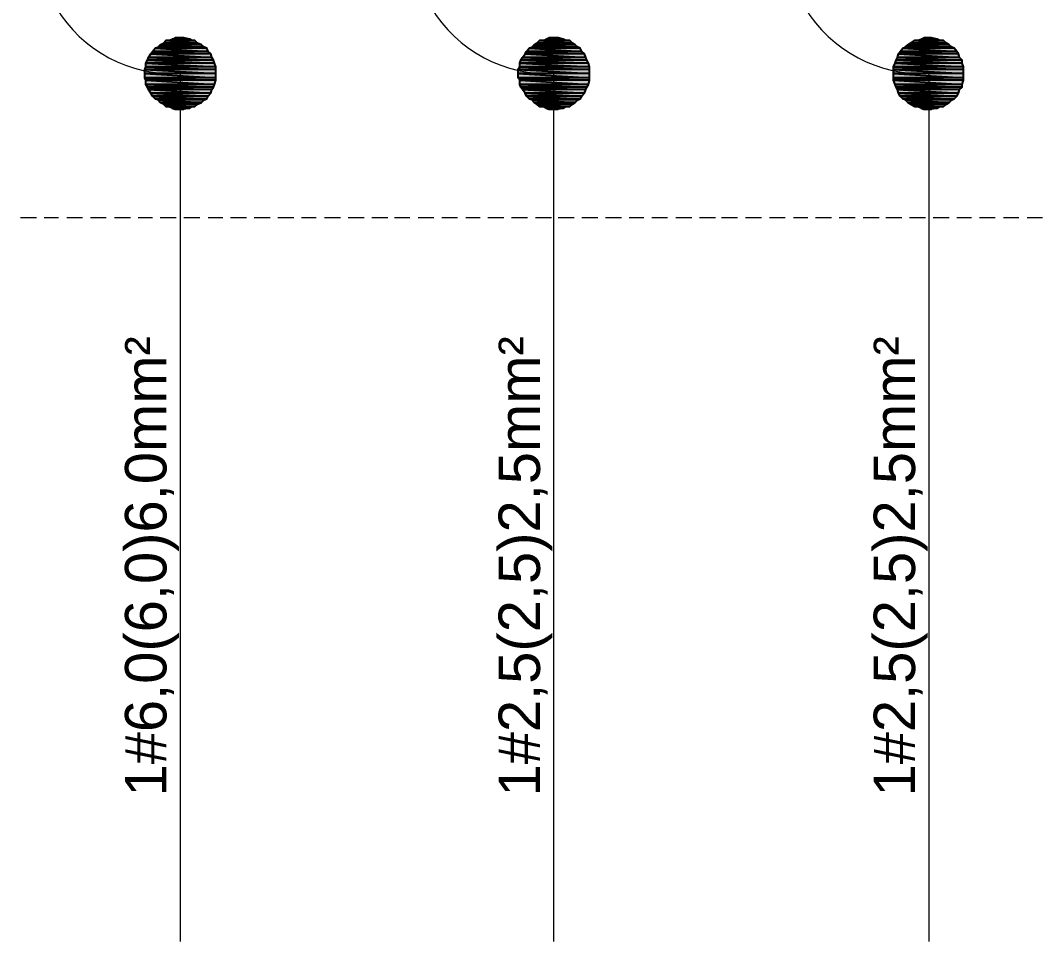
# Model space of a CAD drawing. Header units: millimetres. Extents: x 40 to 176, y -32 to 59.
# Drawn here: x 105.073 to 107.84, y 37.075 to 39.568 of the extents above; entities that cross this region are included whole.
import ezdxf

# ---------------------------------------------------------------- set-up
doc = ezdxf.new("R2010")
doc.units = ezdxf.units.MM
doc.layers.add('13 - Diagrama unifilar', color=7, linetype='Continuous', lineweight=30)
doc.styles.add('Arial0', font='arial.ttf', dxfattribs={"height": 3.14658})

msp = doc.modelspace()

# ---------------------------------------------------------------- hatches: boundary and pattern name
at = {"layer": '13 - Diagrama unifilar', "true_color": 0x000007}
h = msp.add_hatch(color=7, dxfattribs=at)
h.paths.add_polyline_path([(105.5455, 39.514), (105.4673, 39.514), (105.5525, 39.507)])
h.paths.add_polyline_path([(105.4673, 39.514), (105.5525, 39.507), (105.4603, 39.507)])
h = msp.add_hatch(color=7, dxfattribs=at)
h.paths.add_polyline_path([(105.5315, 39.5182), (105.484, 39.5182), (105.5385, 39.514)])
h.paths.add_polyline_path([(105.484, 39.5182), (105.5385, 39.514), (105.4742, 39.514)])
h = msp.add_hatch(color=7, dxfattribs=at)
h.paths.add_polyline_path([(105.5161, 39.521), (105.4924, 39.521), (105.5315, 39.5182)])
h.paths.add_polyline_path([(105.4924, 39.521), (105.5315, 39.5182), (105.484, 39.5182)])
h = msp.add_hatch(color=7, dxfattribs=at)
h.paths.add_polyline_path([(106.5609, 39.514), (106.4785, 39.514), (106.5679, 39.507)])
h.paths.add_polyline_path([(106.4785, 39.514), (106.5679, 39.507), (106.4715, 39.507)])
h = msp.add_hatch(color=7, dxfattribs=at)
h.paths.add_polyline_path([(106.5428, 39.5182), (106.4967, 39.5182), (106.5497, 39.514)])
h.paths.add_polyline_path([(106.4967, 39.5182), (106.5497, 39.514), (106.4897, 39.514)])
h = msp.add_hatch(color=7, dxfattribs=at)
h.paths.add_polyline_path([(106.5288, 39.521), (106.5036, 39.521), (106.5428, 39.5182)])
h.paths.add_polyline_path([(106.5036, 39.521), (106.5428, 39.5182), (106.4967, 39.5182)])
h = msp.add_hatch(color=7, dxfattribs=at)
h.paths.add_polyline_path([(107.5722, 39.514), (107.4939, 39.514), (107.5805, 39.507)])
h.paths.add_polyline_path([(107.4939, 39.514), (107.5805, 39.507), (107.4828, 39.507)])
h = msp.add_hatch(color=7, dxfattribs=at)
h.paths.add_polyline_path([(107.5554, 39.5182), (107.5121, 39.5182), (107.5624, 39.514)])
h.paths.add_polyline_path([(107.5121, 39.5182), (107.5624, 39.514), (107.5009, 39.514)])
h = msp.add_hatch(color=7, dxfattribs=at)
h.paths.add_polyline_path([(107.54, 39.521), (107.5191, 39.521), (107.5554, 39.5182)])
h.paths.add_polyline_path([(107.5191, 39.521), (107.5554, 39.5182), (107.5121, 39.5182)])
h = msp.add_hatch(color=7, dxfattribs=at)
h.paths.add_polyline_path([(105.5776, 39.4931), (105.4379, 39.4931), (105.5818, 39.4847)])
h.paths.add_polyline_path([(105.4379, 39.4931), (105.5818, 39.4847), (105.4309, 39.4847)])
h = msp.add_hatch(color=7, dxfattribs=at)
h.paths.add_polyline_path([(105.5706, 39.4958), (105.4449, 39.4958), (105.5776, 39.4931)])
h.paths.add_polyline_path([(105.4449, 39.4958), (105.5776, 39.4931), (105.4379, 39.4931)])
h = msp.add_hatch(color=7, dxfattribs=at)
h.paths.add_polyline_path([(105.5636, 39.5028), (105.4519, 39.5028), (105.5706, 39.4958)])
h.paths.add_polyline_path([(105.4519, 39.5028), (105.5706, 39.4958), (105.4449, 39.4958)])
h = msp.add_hatch(color=7, dxfattribs=at)
h.paths.add_polyline_path([(105.5525, 39.507), (105.4603, 39.507), (105.5636, 39.5028)])
h.paths.add_polyline_path([(105.4603, 39.507), (105.5636, 39.5028), (105.4519, 39.5028)])
h = msp.add_hatch(color=7, dxfattribs=at)
h.paths.add_polyline_path([(106.5888, 39.4931), (106.4506, 39.4931), (106.593, 39.4847)])
h.paths.add_polyline_path([(106.4506, 39.4931), (106.593, 39.4847), (106.4436, 39.4847)])
h = msp.add_hatch(color=7, dxfattribs=at)
h.paths.add_polyline_path([(106.5819, 39.4958), (106.4576, 39.4958), (106.5888, 39.4931)])
h.paths.add_polyline_path([(106.4576, 39.4958), (106.5888, 39.4931), (106.4506, 39.4931)])
h = msp.add_hatch(color=7, dxfattribs=at)
h.paths.add_polyline_path([(106.5749, 39.5028), (106.4645, 39.5028), (106.5819, 39.4958)])
h.paths.add_polyline_path([(106.4645, 39.5028), (106.5819, 39.4958), (106.4576, 39.4958)])
h = msp.add_hatch(color=7, dxfattribs=at)
h.paths.add_polyline_path([(106.5679, 39.507), (106.4715, 39.507), (106.5749, 39.5028)])
h.paths.add_polyline_path([(106.4715, 39.507), (106.5749, 39.5028), (106.4645, 39.5028)])
h = msp.add_hatch(color=7, dxfattribs=at)
h.paths.add_polyline_path([(107.6015, 39.4931), (107.4618, 39.4931), (107.6085, 39.4847)])
h.paths.add_polyline_path([(107.4618, 39.4931), (107.6085, 39.4847), (107.4548, 39.4847)])
h = msp.add_hatch(color=7, dxfattribs=at)
h.paths.add_polyline_path([(107.5945, 39.4958), (107.4688, 39.4958), (107.6015, 39.4931)])
h.paths.add_polyline_path([(107.4688, 39.4958), (107.6015, 39.4931), (107.4618, 39.4931)])
h = msp.add_hatch(color=7, dxfattribs=at)
h.paths.add_polyline_path([(107.5875, 39.5028), (107.4758, 39.5028), (107.5945, 39.4958)])
h.paths.add_polyline_path([(107.4758, 39.5028), (107.5945, 39.4958), (107.4688, 39.4958)])
h = msp.add_hatch(color=7, dxfattribs=at)
h.paths.add_polyline_path([(107.5805, 39.507), (107.4828, 39.507), (107.5875, 39.5028)])
h.paths.add_polyline_path([(107.4828, 39.507), (107.5875, 39.5028), (107.4758, 39.5028)])
h = msp.add_hatch(color=7, dxfattribs=at)
h.paths.add_polyline_path([(105.5958, 39.4609), (105.417, 39.4609), (105.5985, 39.4525)])
h.paths.add_polyline_path([(105.417, 39.4609), (105.5985, 39.4525), (105.4128, 39.4525)])
h = msp.add_hatch(color=7, dxfattribs=at)
h.paths.add_polyline_path([(105.5916, 39.4679), (105.4198, 39.4679), (105.5958, 39.4609)])
h.paths.add_polyline_path([(105.4198, 39.4679), (105.5958, 39.4609), (105.417, 39.4609)])
h = msp.add_hatch(color=7, dxfattribs=at)
h.paths.add_polyline_path([(105.5888, 39.4777), (105.4267, 39.4777), (105.5916, 39.4679)])
h.paths.add_polyline_path([(105.4267, 39.4777), (105.5916, 39.4679), (105.4198, 39.4679)])
h = msp.add_hatch(color=7, dxfattribs=at)
h.paths.add_polyline_path([(105.5818, 39.4847), (105.4309, 39.4847), (105.5888, 39.4777)])
h.paths.add_polyline_path([(105.4309, 39.4847), (105.5888, 39.4777), (105.4267, 39.4777)])
h = msp.add_hatch(color=7, dxfattribs=at)
h.paths.add_polyline_path([(106.607, 39.4609), (106.4282, 39.4609), (106.6112, 39.4525)])
h.paths.add_polyline_path([(106.4282, 39.4609), (106.6112, 39.4525), (106.4254, 39.4525)])
h = msp.add_hatch(color=7, dxfattribs=at)
h.paths.add_polyline_path([(106.6042, 39.4679), (106.4324, 39.4679), (106.607, 39.4609)])
h.paths.add_polyline_path([(106.4324, 39.4679), (106.607, 39.4609), (106.4282, 39.4609)])
h = msp.add_hatch(color=7, dxfattribs=at)
h.paths.add_polyline_path([(106.6, 39.4777), (106.4394, 39.4777), (106.6042, 39.4679)])
h.paths.add_polyline_path([(106.4394, 39.4777), (106.6042, 39.4679), (106.4324, 39.4679)])
h = msp.add_hatch(color=7, dxfattribs=at)
h.paths.add_polyline_path([(106.593, 39.4847), (106.4436, 39.4847), (106.6, 39.4777)])
h.paths.add_polyline_path([(106.4436, 39.4847), (106.6, 39.4777), (106.4394, 39.4777)])
h = msp.add_hatch(color=7, dxfattribs=at)
h.paths.add_polyline_path([(107.6225, 39.4609), (107.4437, 39.4609), (107.6225, 39.4525)])
h.paths.add_polyline_path([(107.4437, 39.4609), (107.6225, 39.4525), (107.4409, 39.4525)])
h = msp.add_hatch(color=7, dxfattribs=at)
h.paths.add_polyline_path([(107.6155, 39.4679), (107.4479, 39.4679), (107.6225, 39.4609)])
h.paths.add_polyline_path([(107.4479, 39.4679), (107.6225, 39.4609), (107.4437, 39.4609)])
h = msp.add_hatch(color=7, dxfattribs=at)
h.paths.add_polyline_path([(107.6127, 39.4777), (107.4506, 39.4777), (107.6155, 39.4679)])
h.paths.add_polyline_path([(107.4506, 39.4777), (107.6155, 39.4679), (107.4479, 39.4679)])
h = msp.add_hatch(color=7, dxfattribs=at)
h.paths.add_polyline_path([(107.6085, 39.4847), (107.4548, 39.4847), (107.6127, 39.4777)])
h.paths.add_polyline_path([(107.4548, 39.4847), (107.6127, 39.4777), (107.4506, 39.4777)])
h = msp.add_hatch(color=7, dxfattribs=at)
h.paths.add_polyline_path([(105.6027, 39.4428), (105.4128, 39.4428), (105.6027, 39.4358)])
h.paths.add_polyline_path([(105.4128, 39.4428), (105.6027, 39.4358), (105.41, 39.4358)])
h = msp.add_hatch(color=7, dxfattribs=at)
h.paths.add_polyline_path([(105.6027, 39.4358), (105.41, 39.4358), (105.6027, 39.4246)])
h.paths.add_polyline_path([(105.41, 39.4358), (105.6027, 39.4246), (105.41, 39.4246)])
h = msp.add_hatch(color=7, dxfattribs=at)
h.paths.add_polyline_path([(105.5985, 39.4525), (105.4128, 39.4525), (105.6027, 39.4428)])
h.paths.add_polyline_path([(105.4128, 39.4525), (105.6027, 39.4428), (105.4128, 39.4428)])
h = msp.add_hatch(color=7, dxfattribs=at)
h.paths.add_polyline_path([(106.614, 39.4428), (106.4254, 39.4428), (106.614, 39.4358)])
h.paths.add_polyline_path([(106.4254, 39.4428), (106.614, 39.4358), (106.4212, 39.4358)])
h = msp.add_hatch(color=7, dxfattribs=at)
h.paths.add_polyline_path([(106.614, 39.4358), (106.4212, 39.4358), (106.614, 39.4246)])
h.paths.add_polyline_path([(106.4212, 39.4358), (106.614, 39.4246), (106.4212, 39.4246)])
h = msp.add_hatch(color=7, dxfattribs=at)
h.paths.add_polyline_path([(106.6112, 39.4525), (106.4254, 39.4525), (106.614, 39.4428)])
h.paths.add_polyline_path([(106.4254, 39.4525), (106.614, 39.4428), (106.4254, 39.4428)])
h = msp.add_hatch(color=7, dxfattribs=at)
h.paths.add_polyline_path([(107.6225, 39.4525), (107.4409, 39.4525), (107.6266, 39.4428)])
h.paths.add_polyline_path([(107.4409, 39.4525), (107.6266, 39.4428), (107.4367, 39.4428)])
h = msp.add_hatch(color=7, dxfattribs=at)
h.paths.add_polyline_path([(107.6266, 39.4428), (107.4367, 39.4428), (107.6266, 39.4358)])
h.paths.add_polyline_path([(107.4367, 39.4428), (107.6266, 39.4358), (107.4367, 39.4358)])
h = msp.add_hatch(color=7, dxfattribs=at)
h.paths.add_polyline_path([(107.6266, 39.4358), (107.4367, 39.4358), (107.6266, 39.4246)])
h.paths.add_polyline_path([(107.4367, 39.4358), (107.6266, 39.4246), (107.4367, 39.4246)])
h = msp.add_hatch(color=7, dxfattribs=at)
h.paths.add_polyline_path([(105.6027, 39.4246), (105.41, 39.4246), (105.6027, 39.4134)])
h.paths.add_polyline_path([(105.41, 39.4246), (105.6027, 39.4134), (105.41, 39.4134)])
h = msp.add_hatch(color=7, dxfattribs=at)
h.paths.add_polyline_path([(105.6027, 39.4134), (105.41, 39.4134), (105.6027, 39.4065)])
h.paths.add_polyline_path([(105.41, 39.4134), (105.6027, 39.4065), (105.4128, 39.4065)])
h = msp.add_hatch(color=7, dxfattribs=at)
h.paths.add_polyline_path([(105.6027, 39.4065), (105.4128, 39.4065), (105.5985, 39.3953)])
h.paths.add_polyline_path([(105.4128, 39.4065), (105.5985, 39.3953), (105.4128, 39.3953)])
h = msp.add_hatch(color=7, dxfattribs=at)
h.paths.add_polyline_path([(106.614, 39.4246), (106.4212, 39.4246), (106.614, 39.4134)])
h.paths.add_polyline_path([(106.4212, 39.4246), (106.614, 39.4134), (106.4212, 39.4134)])
h = msp.add_hatch(color=7, dxfattribs=at)
h.paths.add_polyline_path([(106.614, 39.4134), (106.4212, 39.4134), (106.614, 39.4065)])
h.paths.add_polyline_path([(106.4212, 39.4134), (106.614, 39.4065), (106.4254, 39.4065)])
h = msp.add_hatch(color=7, dxfattribs=at)
h.paths.add_polyline_path([(106.614, 39.4065), (106.4254, 39.4065), (106.6112, 39.3953)])
h.paths.add_polyline_path([(106.4254, 39.4065), (106.6112, 39.3953), (106.4254, 39.3953)])
h = msp.add_hatch(color=7, dxfattribs=at)
h.paths.add_polyline_path([(107.6266, 39.4246), (107.4367, 39.4246), (107.6266, 39.4134)])
h.paths.add_polyline_path([(107.4367, 39.4246), (107.6266, 39.4134), (107.4367, 39.4134)])
h = msp.add_hatch(color=7, dxfattribs=at)
h.paths.add_polyline_path([(107.6266, 39.4134), (107.4367, 39.4134), (107.6266, 39.4065)])
h.paths.add_polyline_path([(107.4367, 39.4134), (107.6266, 39.4065), (107.4367, 39.4065)])
h = msp.add_hatch(color=7, dxfattribs=at)
h.paths.add_polyline_path([(107.6266, 39.4065), (107.4367, 39.4065), (107.6225, 39.3953)])
h.paths.add_polyline_path([(107.4367, 39.4065), (107.6225, 39.3953), (107.4409, 39.3953)])
h = msp.add_hatch(color=7, dxfattribs=at)
h.paths.add_polyline_path([(105.5985, 39.3953), (105.4128, 39.3953), (105.5958, 39.3883)])
h.paths.add_polyline_path([(105.4128, 39.3953), (105.5958, 39.3883), (105.417, 39.3883)])
h = msp.add_hatch(color=7, dxfattribs=at)
h.paths.add_polyline_path([(105.5958, 39.3883), (105.417, 39.3883), (105.5916, 39.3813)])
h.paths.add_polyline_path([(105.417, 39.3883), (105.5916, 39.3813), (105.4198, 39.3813)])
h = msp.add_hatch(color=7, dxfattribs=at)
h.paths.add_polyline_path([(105.5916, 39.3813), (105.4198, 39.3813), (105.5888, 39.3715)])
h.paths.add_polyline_path([(105.4198, 39.3813), (105.5888, 39.3715), (105.4267, 39.3715)])
h = msp.add_hatch(color=7, dxfattribs=at)
h.paths.add_polyline_path([(106.6112, 39.3953), (106.4254, 39.3953), (106.607, 39.3883)])
h.paths.add_polyline_path([(106.4254, 39.3953), (106.607, 39.3883), (106.4282, 39.3883)])
h = msp.add_hatch(color=7, dxfattribs=at)
h.paths.add_polyline_path([(106.607, 39.3883), (106.4282, 39.3883), (106.6042, 39.3813)])
h.paths.add_polyline_path([(106.4282, 39.3883), (106.6042, 39.3813), (106.4324, 39.3813)])
h = msp.add_hatch(color=7, dxfattribs=at)
h.paths.add_polyline_path([(106.6042, 39.3813), (106.4324, 39.3813), (106.6, 39.3715)])
h.paths.add_polyline_path([(106.4324, 39.3813), (106.6, 39.3715), (106.4394, 39.3715)])
h = msp.add_hatch(color=7, dxfattribs=at)
h.paths.add_polyline_path([(107.6225, 39.3953), (107.4409, 39.3953), (107.6225, 39.3883)])
h.paths.add_polyline_path([(107.4409, 39.3953), (107.6225, 39.3883), (107.4437, 39.3883)])
h = msp.add_hatch(color=7, dxfattribs=at)
h.paths.add_polyline_path([(107.6225, 39.3883), (107.4437, 39.3883), (107.6155, 39.3813)])
h.paths.add_polyline_path([(107.4437, 39.3883), (107.6155, 39.3813), (107.4479, 39.3813)])
h = msp.add_hatch(color=7, dxfattribs=at)
h.paths.add_polyline_path([(107.6155, 39.3813), (107.4479, 39.3813), (107.6127, 39.3715)])
h.paths.add_polyline_path([(107.4479, 39.3813), (107.6127, 39.3715), (107.4506, 39.3715)])
h = msp.add_hatch(color=7, dxfattribs=at)
h.paths.add_polyline_path([(105.5888, 39.3715), (105.4267, 39.3715), (105.5818, 39.3632)])
h.paths.add_polyline_path([(105.4267, 39.3715), (105.5818, 39.3632), (105.4309, 39.3632)])
h = msp.add_hatch(color=7, dxfattribs=at)
h.paths.add_polyline_path([(105.5818, 39.3632), (105.4309, 39.3632), (105.5776, 39.3562)])
h.paths.add_polyline_path([(105.4309, 39.3632), (105.5776, 39.3562), (105.4379, 39.3562)])
h = msp.add_hatch(color=7, dxfattribs=at)
h.paths.add_polyline_path([(105.5776, 39.3562), (105.4379, 39.3562), (105.5706, 39.3534)])
h.paths.add_polyline_path([(105.4379, 39.3562), (105.5706, 39.3534), (105.4449, 39.3534)])
h = msp.add_hatch(color=7, dxfattribs=at)
h.paths.add_polyline_path([(105.5706, 39.3534), (105.4449, 39.3534), (105.5636, 39.3464)])
h.paths.add_polyline_path([(105.4449, 39.3534), (105.5636, 39.3464), (105.4519, 39.3464)])
h = msp.add_hatch(color=7, dxfattribs=at)
h.paths.add_polyline_path([(106.6, 39.3715), (106.4394, 39.3715), (106.593, 39.3632)])
h.paths.add_polyline_path([(106.4394, 39.3715), (106.593, 39.3632), (106.4436, 39.3632)])
h = msp.add_hatch(color=7, dxfattribs=at)
h.paths.add_polyline_path([(106.593, 39.3632), (106.4436, 39.3632), (106.5888, 39.3562)])
h.paths.add_polyline_path([(106.4436, 39.3632), (106.5888, 39.3562), (106.4506, 39.3562)])
h = msp.add_hatch(color=7, dxfattribs=at)
h.paths.add_polyline_path([(106.5888, 39.3562), (106.4506, 39.3562), (106.5819, 39.3534)])
h.paths.add_polyline_path([(106.4506, 39.3562), (106.5819, 39.3534), (106.4576, 39.3534)])
h = msp.add_hatch(color=7, dxfattribs=at)
h.paths.add_polyline_path([(106.5819, 39.3534), (106.4576, 39.3534), (106.5749, 39.3464)])
h.paths.add_polyline_path([(106.4576, 39.3534), (106.5749, 39.3464), (106.4645, 39.3464)])
h = msp.add_hatch(color=7, dxfattribs=at)
h.paths.add_polyline_path([(107.6127, 39.3715), (107.4506, 39.3715), (107.6085, 39.3632)])
h.paths.add_polyline_path([(107.4506, 39.3715), (107.6085, 39.3632), (107.4548, 39.3632)])
h = msp.add_hatch(color=7, dxfattribs=at)
h.paths.add_polyline_path([(107.6085, 39.3632), (107.4548, 39.3632), (107.6015, 39.3562)])
h.paths.add_polyline_path([(107.4548, 39.3632), (107.6015, 39.3562), (107.4618, 39.3562)])
h = msp.add_hatch(color=7, dxfattribs=at)
h.paths.add_polyline_path([(107.6015, 39.3562), (107.4618, 39.3562), (107.5945, 39.3534)])
h.paths.add_polyline_path([(107.4618, 39.3562), (107.5945, 39.3534), (107.4688, 39.3534)])
h = msp.add_hatch(color=7, dxfattribs=at)
h.paths.add_polyline_path([(107.5945, 39.3534), (107.4688, 39.3534), (107.5875, 39.3464)])
h.paths.add_polyline_path([(107.4688, 39.3534), (107.5875, 39.3464), (107.4758, 39.3464)])
h = msp.add_hatch(color=7, dxfattribs=at)
h.paths.add_polyline_path([(105.5636, 39.3464), (105.4519, 39.3464), (105.5525, 39.3422)])
h.paths.add_polyline_path([(105.4519, 39.3464), (105.5525, 39.3422), (105.4603, 39.3422)])
h = msp.add_hatch(color=7, dxfattribs=at)
h.paths.add_polyline_path([(105.5525, 39.3422), (105.4603, 39.3422), (105.5455, 39.3352)])
h.paths.add_polyline_path([(105.4603, 39.3422), (105.5455, 39.3352), (105.4673, 39.3352)])
h = msp.add_hatch(color=7, dxfattribs=at)
h.paths.add_polyline_path([(105.5385, 39.3352), (105.4742, 39.3352), (105.5315, 39.331)])
h.paths.add_polyline_path([(105.4742, 39.3352), (105.5315, 39.331), (105.484, 39.331)])
h = msp.add_hatch(color=7, dxfattribs=at)
h.paths.add_polyline_path([(105.484, 39.331), (105.4924, 39.3282), (105.5161, 39.3282)])
h.paths.add_polyline_path([(105.4924, 39.3282), (105.5161, 39.3282), (105.5092, 39.3282)])
for points in [[(105.484, 39.331), (105.5315, 39.331), (105.5161, 39.3282)], [(106.4967, 39.331), (106.5428, 39.331), (106.5288, 39.3282)], [(107.5121, 39.331), (107.5554, 39.331), (107.54, 39.3282)]]:
    msp.add_hatch(color=7, dxfattribs=at).paths.add_polyline_path(points)
h = msp.add_hatch(color=7, dxfattribs=at)
h.paths.add_polyline_path([(106.5749, 39.3464), (106.4645, 39.3464), (106.5679, 39.3422)])
h.paths.add_polyline_path([(106.4645, 39.3464), (106.5679, 39.3422), (106.4715, 39.3422)])
h = msp.add_hatch(color=7, dxfattribs=at)
h.paths.add_polyline_path([(106.5679, 39.3422), (106.4715, 39.3422), (106.5609, 39.3352)])
h.paths.add_polyline_path([(106.4715, 39.3422), (106.5609, 39.3352), (106.4785, 39.3352)])
h = msp.add_hatch(color=7, dxfattribs=at)
h.paths.add_polyline_path([(106.5497, 39.3352), (106.4897, 39.3352), (106.5428, 39.331)])
h.paths.add_polyline_path([(106.4897, 39.3352), (106.5428, 39.331), (106.4967, 39.331)])
h = msp.add_hatch(color=7, dxfattribs=at)
h.paths.add_polyline_path([(106.4967, 39.331), (106.5036, 39.3282), (106.5288, 39.3282)])
h.paths.add_polyline_path([(106.5036, 39.3282), (106.5288, 39.3282), (106.5246, 39.3282)])
h = msp.add_hatch(color=7, dxfattribs=at)
h.paths.add_polyline_path([(107.5875, 39.3464), (107.4758, 39.3464), (107.5805, 39.3422)])
h.paths.add_polyline_path([(107.4758, 39.3464), (107.5805, 39.3422), (107.4828, 39.3422)])
h = msp.add_hatch(color=7, dxfattribs=at)
h.paths.add_polyline_path([(107.5805, 39.3422), (107.4828, 39.3422), (107.5722, 39.3352)])
h.paths.add_polyline_path([(107.4828, 39.3422), (107.5722, 39.3352), (107.4939, 39.3352)])
h = msp.add_hatch(color=7, dxfattribs=at)
h.paths.add_polyline_path([(107.5624, 39.3352), (107.5009, 39.3352), (107.5554, 39.331)])
h.paths.add_polyline_path([(107.5009, 39.3352), (107.5554, 39.331), (107.5121, 39.331)])
h = msp.add_hatch(color=7, dxfattribs=at)
h.paths.add_polyline_path([(107.5121, 39.331), (107.5191, 39.3282), (107.54, 39.3282)])
h.paths.add_polyline_path([(107.5191, 39.3282), (107.54, 39.3282), (107.5372, 39.3282)])

# ---------------------------------------------------------------- linework, layer by layer
at = {"layer": '13 - Diagrama unifilar', "color": 7, "linetype": 'Continuous', "lineweight": -2, "true_color": 0x000007}
for points in [[(105.4673, 39.514), (105.5525, 39.507), (105.4603, 39.507)], [(105.4742, 39.514), (105.5455, 39.514), (105.4673, 39.514)], [(105.5455, 39.514), (105.4673, 39.514), (105.5525, 39.507)], [(105.484, 39.5182), (105.5385, 39.514), (105.4742, 39.514)], [(105.5385, 39.514), (105.4742, 39.514), (105.5455, 39.514)], [(105.4924, 39.521), (105.5315, 39.5182), (105.484, 39.5182)], [(105.5315, 39.5182), (105.484, 39.5182), (105.5385, 39.514)], [(105.5092, 39.521), (105.5161, 39.521), (105.4924, 39.521)], [(105.5161, 39.521), (105.4924, 39.521), (105.5315, 39.5182)], [(106.4785, 39.514), (106.5679, 39.507), (106.4715, 39.507)], [(106.4897, 39.514), (106.5609, 39.514), (106.4785, 39.514)], [(106.5609, 39.514), (106.4785, 39.514), (106.5679, 39.507)], [(106.4967, 39.5182), (106.5497, 39.514), (106.4897, 39.514)], [(106.5497, 39.514), (106.4897, 39.514), (106.5609, 39.514)], [(106.5036, 39.521), (106.5428, 39.5182), (106.4967, 39.5182)], [(106.5428, 39.5182), (106.4967, 39.5182), (106.5497, 39.514)], [(106.5246, 39.521), (106.5288, 39.521), (106.5036, 39.521)], [(106.5288, 39.521), (106.5036, 39.521), (106.5428, 39.5182)], [(107.4939, 39.514), (107.5805, 39.507), (107.4828, 39.507)], [(107.5009, 39.514), (107.5722, 39.514), (107.4939, 39.514)], [(107.5722, 39.514), (107.4939, 39.514), (107.5805, 39.507)], [(107.5121, 39.5182), (107.5624, 39.514), (107.5009, 39.514)], [(107.5624, 39.514), (107.5009, 39.514), (107.5722, 39.514)], [(107.5191, 39.521), (107.5554, 39.5182), (107.5121, 39.5182)], [(107.5554, 39.5182), (107.5121, 39.5182), (107.5624, 39.514)], [(107.5372, 39.521), (107.54, 39.521), (107.5191, 39.521)], [(107.54, 39.521), (107.5191, 39.521), (107.5554, 39.5182)], [(105.4379, 39.4931), (105.5818, 39.4847), (105.4309, 39.4847)], [(105.4449, 39.4958), (105.5776, 39.4931), (105.4379, 39.4931)], [(105.5776, 39.4931), (105.4379, 39.4931), (105.5818, 39.4847)], [(105.4519, 39.5028), (105.5706, 39.4958), (105.4449, 39.4958)], [(105.5706, 39.4958), (105.4449, 39.4958), (105.5776, 39.4931)], [(105.4603, 39.507), (105.5636, 39.5028), (105.4519, 39.5028)], [(105.5636, 39.5028), (105.4519, 39.5028), (105.5706, 39.4958)], [(105.5525, 39.507), (105.4603, 39.507), (105.5636, 39.5028)], [(106.4506, 39.4931), (106.593, 39.4847), (106.4436, 39.4847)], [(106.4576, 39.4958), (106.5888, 39.4931), (106.4506, 39.4931)], [(106.5888, 39.4931), (106.4506, 39.4931), (106.593, 39.4847)], [(106.4645, 39.5028), (106.5819, 39.4958), (106.4576, 39.4958)], [(106.5819, 39.4958), (106.4576, 39.4958), (106.5888, 39.4931)], [(106.4715, 39.507), (106.5749, 39.5028), (106.4645, 39.5028)], [(106.5749, 39.5028), (106.4645, 39.5028), (106.5819, 39.4958)], [(106.5679, 39.507), (106.4715, 39.507), (106.5749, 39.5028)], [(107.4618, 39.4931), (107.6085, 39.4847), (107.4548, 39.4847)], [(107.4688, 39.4958), (107.6015, 39.4931), (107.4618, 39.4931)], [(107.6015, 39.4931), (107.4618, 39.4931), (107.6085, 39.4847)], [(107.4758, 39.5028), (107.5945, 39.4958), (107.4688, 39.4958)], [(107.5945, 39.4958), (107.4688, 39.4958), (107.6015, 39.4931)], [(107.4828, 39.507), (107.5875, 39.5028), (107.4758, 39.5028)], [(107.5875, 39.5028), (107.4758, 39.5028), (107.5945, 39.4958)], [(107.5805, 39.507), (107.4828, 39.507), (107.5875, 39.5028)], [(105.417, 39.4609), (105.5985, 39.4525), (105.4128, 39.4525)], [(105.4198, 39.4679), (105.5958, 39.4609), (105.417, 39.4609)], [(105.5958, 39.4609), (105.417, 39.4609), (105.5985, 39.4525)], [(105.4267, 39.4777), (105.5916, 39.4679), (105.4198, 39.4679)], [(105.5916, 39.4679), (105.4198, 39.4679), (105.5958, 39.4609)], [(105.4309, 39.4847), (105.5888, 39.4777), (105.4267, 39.4777)], [(105.5888, 39.4777), (105.4267, 39.4777), (105.5916, 39.4679)], [(105.5818, 39.4847), (105.4309, 39.4847), (105.5888, 39.4777)], [(106.4282, 39.4609), (106.6112, 39.4525), (106.4254, 39.4525)], [(106.4324, 39.4679), (106.607, 39.4609), (106.4282, 39.4609)], [(106.607, 39.4609), (106.4282, 39.4609), (106.6112, 39.4525)], [(106.4394, 39.4777), (106.6042, 39.4679), (106.4324, 39.4679)], [(106.6042, 39.4679), (106.4324, 39.4679), (106.607, 39.4609)], [(106.4436, 39.4847), (106.6, 39.4777), (106.4394, 39.4777)], [(106.6, 39.4777), (106.4394, 39.4777), (106.6042, 39.4679)], [(106.593, 39.4847), (106.4436, 39.4847), (106.6, 39.4777)], [(107.4437, 39.4609), (107.6225, 39.4525), (107.4409, 39.4525)], [(107.4479, 39.4679), (107.6225, 39.4609), (107.4437, 39.4609)], [(107.6225, 39.4609), (107.4437, 39.4609), (107.6225, 39.4525)], [(107.4506, 39.4777), (107.6155, 39.4679), (107.4479, 39.4679)], [(107.6155, 39.4679), (107.4479, 39.4679), (107.6225, 39.4609)], [(107.4548, 39.4847), (107.6127, 39.4777), (107.4506, 39.4777)], [(107.6127, 39.4777), (107.4506, 39.4777), (107.6155, 39.4679)], [(107.6085, 39.4847), (107.4548, 39.4847), (107.6127, 39.4777)], [(105.4128, 39.4428), (105.6027, 39.4358), (105.41, 39.4358)], [(105.6027, 39.4358), (105.41, 39.4358), (105.6027, 39.4246)], [(105.41, 39.4358), (105.6027, 39.4246), (105.41, 39.4246)], [(105.5985, 39.4525), (105.4128, 39.4525), (105.6027, 39.4428)], [(105.4128, 39.4525), (105.6027, 39.4428), (105.4128, 39.4428)], [(105.6027, 39.4428), (105.4128, 39.4428), (105.6027, 39.4358)], [(106.4254, 39.4428), (106.614, 39.4358), (106.4212, 39.4358)], [(106.614, 39.4358), (106.4212, 39.4358), (106.614, 39.4246)], [(106.4212, 39.4358), (106.614, 39.4246), (106.4212, 39.4246)], [(106.6112, 39.4525), (106.4254, 39.4525), (106.614, 39.4428)], [(106.4254, 39.4525), (106.614, 39.4428), (106.4254, 39.4428)], [(106.614, 39.4428), (106.4254, 39.4428), (106.614, 39.4358)], [(107.4409, 39.4525), (107.6266, 39.4428), (107.4367, 39.4428)], [(107.6266, 39.4428), (107.4367, 39.4428), (107.6266, 39.4358)], [(107.4367, 39.4428), (107.6266, 39.4358), (107.4367, 39.4358)], [(107.6266, 39.4358), (107.4367, 39.4358), (107.6266, 39.4246)], [(107.4367, 39.4358), (107.6266, 39.4246), (107.4367, 39.4246)], [(107.6225, 39.4525), (107.4409, 39.4525), (107.6266, 39.4428)], [(105.6027, 39.4246), (105.41, 39.4246), (105.6027, 39.4134)], [(105.41, 39.4246), (105.6027, 39.4134), (105.41, 39.4134)], [(105.6027, 39.4134), (105.41, 39.4134), (105.6027, 39.4065)], [(105.41, 39.4134), (105.6027, 39.4065), (105.4128, 39.4065)], [(105.6027, 39.4065), (105.4128, 39.4065), (105.5985, 39.3953)], [(105.4128, 39.4065), (105.5985, 39.3953), (105.4128, 39.3953)], [(106.614, 39.4246), (106.4212, 39.4246), (106.614, 39.4134)], [(106.4212, 39.4246), (106.614, 39.4134), (106.4212, 39.4134)], [(106.614, 39.4134), (106.4212, 39.4134), (106.614, 39.4065)], [(106.4212, 39.4134), (106.614, 39.4065), (106.4254, 39.4065)], [(106.614, 39.4065), (106.4254, 39.4065), (106.6112, 39.3953)], [(106.4254, 39.4065), (106.6112, 39.3953), (106.4254, 39.3953)], [(107.6266, 39.4246), (107.4367, 39.4246), (107.6266, 39.4134)], [(107.4367, 39.4246), (107.6266, 39.4134), (107.4367, 39.4134)], [(107.6266, 39.4134), (107.4367, 39.4134), (107.6266, 39.4065)], [(107.4367, 39.4134), (107.6266, 39.4065), (107.4367, 39.4065)], [(107.6266, 39.4065), (107.4367, 39.4065), (107.6225, 39.3953)], [(107.4367, 39.4065), (107.6225, 39.3953), (107.4409, 39.3953)], [(105.5985, 39.3953), (105.4128, 39.3953), (105.5958, 39.3883)], [(105.4128, 39.3953), (105.5958, 39.3883), (105.417, 39.3883)], [(105.5958, 39.3883), (105.417, 39.3883), (105.5916, 39.3813)], [(105.417, 39.3883), (105.5916, 39.3813), (105.4198, 39.3813)], [(105.5916, 39.3813), (105.4198, 39.3813), (105.5888, 39.3715)], [(105.4198, 39.3813), (105.5888, 39.3715), (105.4267, 39.3715)], [(106.6112, 39.3953), (106.4254, 39.3953), (106.607, 39.3883)], [(106.4254, 39.3953), (106.607, 39.3883), (106.4282, 39.3883)], [(106.607, 39.3883), (106.4282, 39.3883), (106.6042, 39.3813)], [(106.4282, 39.3883), (106.6042, 39.3813), (106.4324, 39.3813)], [(106.6042, 39.3813), (106.4324, 39.3813), (106.6, 39.3715)], [(106.4324, 39.3813), (106.6, 39.3715), (106.4394, 39.3715)], [(107.6225, 39.3953), (107.4409, 39.3953), (107.6225, 39.3883)], [(107.4409, 39.3953), (107.6225, 39.3883), (107.4437, 39.3883)], [(107.6225, 39.3883), (107.4437, 39.3883), (107.6155, 39.3813)], [(107.4437, 39.3883), (107.6155, 39.3813), (107.4479, 39.3813)], [(107.6155, 39.3813), (107.4479, 39.3813), (107.6127, 39.3715)], [(107.4479, 39.3813), (107.6127, 39.3715), (107.4506, 39.3715)], [(105.5888, 39.3715), (105.4267, 39.3715), (105.5818, 39.3632)], [(105.4267, 39.3715), (105.5818, 39.3632), (105.4309, 39.3632)], [(105.5818, 39.3632), (105.4309, 39.3632), (105.5776, 39.3562)], [(105.4309, 39.3632), (105.5776, 39.3562), (105.4379, 39.3562)], [(105.5776, 39.3562), (105.4379, 39.3562), (105.5706, 39.3534)], [(105.4379, 39.3562), (105.5706, 39.3534), (105.4449, 39.3534)], [(105.5706, 39.3534), (105.4449, 39.3534), (105.5636, 39.3464)], [(105.4449, 39.3534), (105.5636, 39.3464), (105.4519, 39.3464)], [(106.6, 39.3715), (106.4394, 39.3715), (106.593, 39.3632)], [(106.4394, 39.3715), (106.593, 39.3632), (106.4436, 39.3632)], [(106.593, 39.3632), (106.4436, 39.3632), (106.5888, 39.3562)], [(106.4436, 39.3632), (106.5888, 39.3562), (106.4506, 39.3562)], [(106.5888, 39.3562), (106.4506, 39.3562), (106.5819, 39.3534)], [(106.4506, 39.3562), (106.5819, 39.3534), (106.4576, 39.3534)], [(106.5819, 39.3534), (106.4576, 39.3534), (106.5749, 39.3464)], [(106.4576, 39.3534), (106.5749, 39.3464), (106.4645, 39.3464)], [(107.6127, 39.3715), (107.4506, 39.3715), (107.6085, 39.3632)], [(107.4506, 39.3715), (107.6085, 39.3632), (107.4548, 39.3632)], [(107.6085, 39.3632), (107.4548, 39.3632), (107.6015, 39.3562)], [(107.4548, 39.3632), (107.6015, 39.3562), (107.4618, 39.3562)], [(107.6015, 39.3562), (107.4618, 39.3562), (107.5945, 39.3534)], [(107.4618, 39.3562), (107.5945, 39.3534), (107.4688, 39.3534)], [(107.5945, 39.3534), (107.4688, 39.3534), (107.5875, 39.3464)], [(107.4688, 39.3534), (107.5875, 39.3464), (107.4758, 39.3464)], [(105.5636, 39.3464), (105.4519, 39.3464), (105.5525, 39.3422)], [(105.4519, 39.3464), (105.5525, 39.3422), (105.4603, 39.3422)], [(105.5525, 39.3422), (105.4603, 39.3422), (105.5455, 39.3352)], [(105.4603, 39.3422), (105.5455, 39.3352), (105.4673, 39.3352)], [(105.5455, 39.3352), (105.4673, 39.3352), (105.5385, 39.3352)], [(105.4673, 39.3352), (105.5385, 39.3352), (105.4742, 39.3352)], [(105.5385, 39.3352), (105.4742, 39.3352), (105.5315, 39.331)], [(105.4742, 39.3352), (105.5315, 39.331), (105.484, 39.331)], [(105.484, 39.331), (105.4924, 39.3282), (105.5161, 39.3282)], [(105.484, 39.331), (105.5315, 39.331), (105.5161, 39.3282)], [(105.4924, 39.3282), (105.5161, 39.3282), (105.5092, 39.3282)], [(106.5749, 39.3464), (106.4645, 39.3464), (106.5679, 39.3422)], [(106.4645, 39.3464), (106.5679, 39.3422), (106.4715, 39.3422)], [(106.5679, 39.3422), (106.4715, 39.3422), (106.5609, 39.3352)], [(106.4715, 39.3422), (106.5609, 39.3352), (106.4785, 39.3352)], [(106.5609, 39.3352), (106.4785, 39.3352), (106.5497, 39.3352)], [(106.4785, 39.3352), (106.5497, 39.3352), (106.4897, 39.3352)], [(106.5497, 39.3352), (106.4897, 39.3352), (106.5428, 39.331)], [(106.4897, 39.3352), (106.5428, 39.331), (106.4967, 39.331)], [(106.4967, 39.331), (106.5036, 39.3282), (106.5288, 39.3282)], [(106.4967, 39.331), (106.5428, 39.331), (106.5288, 39.3282)], [(106.5036, 39.3282), (106.5288, 39.3282), (106.5246, 39.3282)], [(107.5875, 39.3464), (107.4758, 39.3464), (107.5805, 39.3422)], [(107.4758, 39.3464), (107.5805, 39.3422), (107.4828, 39.3422)], [(107.5805, 39.3422), (107.4828, 39.3422), (107.5722, 39.3352)], [(107.4828, 39.3422), (107.5722, 39.3352), (107.4939, 39.3352)], [(107.5722, 39.3352), (107.4939, 39.3352), (107.5624, 39.3352)], [(107.4939, 39.3352), (107.5624, 39.3352), (107.5009, 39.3352)], [(107.5624, 39.3352), (107.5009, 39.3352), (107.5554, 39.331)], [(107.5009, 39.3352), (107.5554, 39.331), (107.5121, 39.331)], [(107.5121, 39.331), (107.5191, 39.3282), (107.54, 39.3282)], [(107.5121, 39.331), (107.5554, 39.331), (107.54, 39.3282)], [(107.5191, 39.3282), (107.54, 39.3282), (107.5372, 39.3282)]]:
    msp.add_lwpolyline(points, close=True, dxfattribs=at)
at = {"layer": '13 - Diagrama unifilar', "color": 7, "linetype": 'Continuous', "lineweight": 20, "true_color": 0x000007}
for points in [[(105.5064, 37.0753), (105.5064, 39.4246), (105.5064, 39.4246)], [(106.5176, 37.0753), (106.5176, 39.4246), (106.5176, 39.4246)], [(107.5331, 37.0753), (107.5331, 39.4246), (107.5331, 39.4246)]]:
    msp.add_lwpolyline(points, dxfattribs=at)
at = {"layer": '13 - Diagrama unifilar', "color": 6, "linetype": 'Continuous', "lineweight": 20, "true_color": 0x000006}
for points in [[(105.0734, 39.0349), (105.1167, 39.0349), (105.1167, 39.0349)], [(105.1376, 39.0349), (105.1767, 39.0349), (105.1767, 39.0349)], [(105.1991, 39.0349), (105.241, 39.0349), (105.241, 39.0349)], [(105.2633, 39.0349), (105.3052, 39.0349), (105.3052, 39.0349)], [(105.3276, 39.0349), (105.3709, 39.0349), (105.3709, 39.0349)], [(105.3918, 39.0349), (105.4309, 39.0349), (105.4309, 39.0349)], [(105.4519, 39.0349), (105.4952, 39.0349), (105.4952, 39.0349)], [(105.5161, 39.0349), (105.5594, 39.0349), (105.5594, 39.0349)], [(105.5818, 39.0349), (105.6209, 39.0349), (105.6209, 39.0349)], [(105.6418, 39.0349), (105.6851, 39.0349), (105.6851, 39.0349)], [(105.7061, 39.0349), (105.7494, 39.0349), (105.7494, 39.0349)], [(105.7703, 39.0349), (105.8136, 39.0349), (105.8136, 39.0349)], [(105.8346, 39.0349), (105.8737, 39.0349), (105.8737, 39.0349)], [(105.8961, 39.0349), (105.9394, 39.0349), (105.9394, 39.0349)], [(105.9603, 39.0349), (106.0036, 39.0349), (106.0036, 39.0349)], [(106.0246, 39.0349), (106.0679, 39.0349), (106.0679, 39.0349)], [(106.086, 39.0349), (106.1279, 39.0349), (106.1279, 39.0349)], [(106.1503, 39.0349), (106.1922, 39.0349), (106.1922, 39.0349)], [(106.2145, 39.0349), (106.2564, 39.0349), (106.2564, 39.0349)], [(106.2788, 39.0349), (106.3179, 39.0349), (106.3179, 39.0349)], [(106.3388, 39.0349), (106.3821, 39.0349), (106.3821, 39.0349)], [(106.4031, 39.0349), (106.4464, 39.0349), (106.4464, 39.0349)], [(106.4673, 39.0349), (106.5106, 39.0349), (106.5106, 39.0349)], [(106.5288, 39.0349), (106.5721, 39.0349), (106.5721, 39.0349)], [(106.593, 39.0349), (106.6363, 39.0349), (106.6363, 39.0349)], [(106.6573, 39.0349), (106.7006, 39.0349), (106.7006, 39.0349)], [(106.7215, 39.0349), (106.7607, 39.0349), (106.7607, 39.0349)], [(106.783, 39.0349), (106.8249, 39.0349), (106.8249, 39.0349)], [(106.8472, 39.0349), (106.8905, 39.0349), (106.8905, 39.0349)], [(106.9115, 39.0349), (106.9548, 39.0349), (106.9548, 39.0349)], [(106.9716, 39.0349), (107.0149, 39.0349), (107.0149, 39.0349)], [(107.0358, 39.0349), (107.0791, 39.0349), (107.0791, 39.0349)], [(107.1015, 39.0349), (107.1434, 39.0349), (107.1434, 39.0349)], [(107.1657, 39.0349), (107.2048, 39.0349), (107.2048, 39.0349)], [(107.2258, 39.0349), (107.2691, 39.0349), (107.2691, 39.0349)], [(107.29, 39.0349), (107.3333, 39.0349), (107.3333, 39.0349)], [(107.3543, 39.0349), (107.3976, 39.0349), (107.3976, 39.0349)], [(107.4157, 39.0349), (107.459, 39.0349), (107.459, 39.0349)], [(107.48, 39.0349), (107.5233, 39.0349), (107.5233, 39.0349)], [(107.5442, 39.0349), (107.5875, 39.0349), (107.5875, 39.0349)], [(107.6085, 39.0349), (107.6476, 39.0349), (107.6476, 39.0349)], [(107.6699, 39.0349), (107.7118, 39.0349), (107.7118, 39.0349)], [(107.7342, 39.0349), (107.7761, 39.0349), (107.7761, 39.0349)], [(107.7984, 39.0349), (107.8403, 39.0349), (107.8403, 39.0349)]]:
    msp.add_lwpolyline(points, dxfattribs=at)
at = {"layer": '13 - Diagrama unifilar', "color": 7, "linetype": 'Continuous', "lineweight": 20, "true_color": 0x000007}
for points in [[(105.5064, 40.1635), (105.3695, 40.1719), (105.2396, 40.1034), (105.1697, 39.9861), (105.1697, 39.9861), (105.0985, 39.8688), (105.0985, 39.7207), (105.1697, 39.6034), (105.1697, 39.6034), (105.2396, 39.4861), (105.3695, 39.4176), (105.5064, 39.4246)], [(106.5218, 40.1635), (106.3849, 40.1719), (106.255, 40.1034), (106.1852, 39.9861), (106.1852, 39.9861), (106.114, 39.8688), (106.114, 39.7207), (106.1852, 39.6034), (106.1852, 39.6034), (106.255, 39.4861), (106.3849, 39.4176), (106.5218, 39.4246)], [(107.5345, 40.1635), (107.3976, 40.1719), (107.2677, 40.1034), (107.1964, 39.9861), (107.1964, 39.9861), (107.1266, 39.8688), (107.1266, 39.7207), (107.1964, 39.6034), (107.1964, 39.6034), (107.2677, 39.4861), (107.3976, 39.4176), (107.5345, 39.4246)]]:
    msp.add_open_spline(points, degree=3, knots=[0, 0, 0, 0, 0.083333, 0.083333, 0.083333, 0.083334, 0.166667, 0.166667, 0.166667, 0.166668, 1, 1, 1, 1], dxfattribs=at)

# ---------------------------------------------------------------- texts
at = {"layer": '13 - Diagrama unifilar', "color": 7, "true_color": 0x000007, "style": 'Arial0'}
for s, p in [('1#6,0(6,0)6,0mm²', (105.4686, 37.4678)), ('1#2,5(2,5)2,5mm²', (106.4799, 37.4678)), ('1#2,5(2,5)2,5mm²', (107.4953, 37.4678))]:
    msp.add_text(s, height=0.112236, rotation=90, dxfattribs=at).set_placement(p)

doc.saveas('drawing.dxf')
